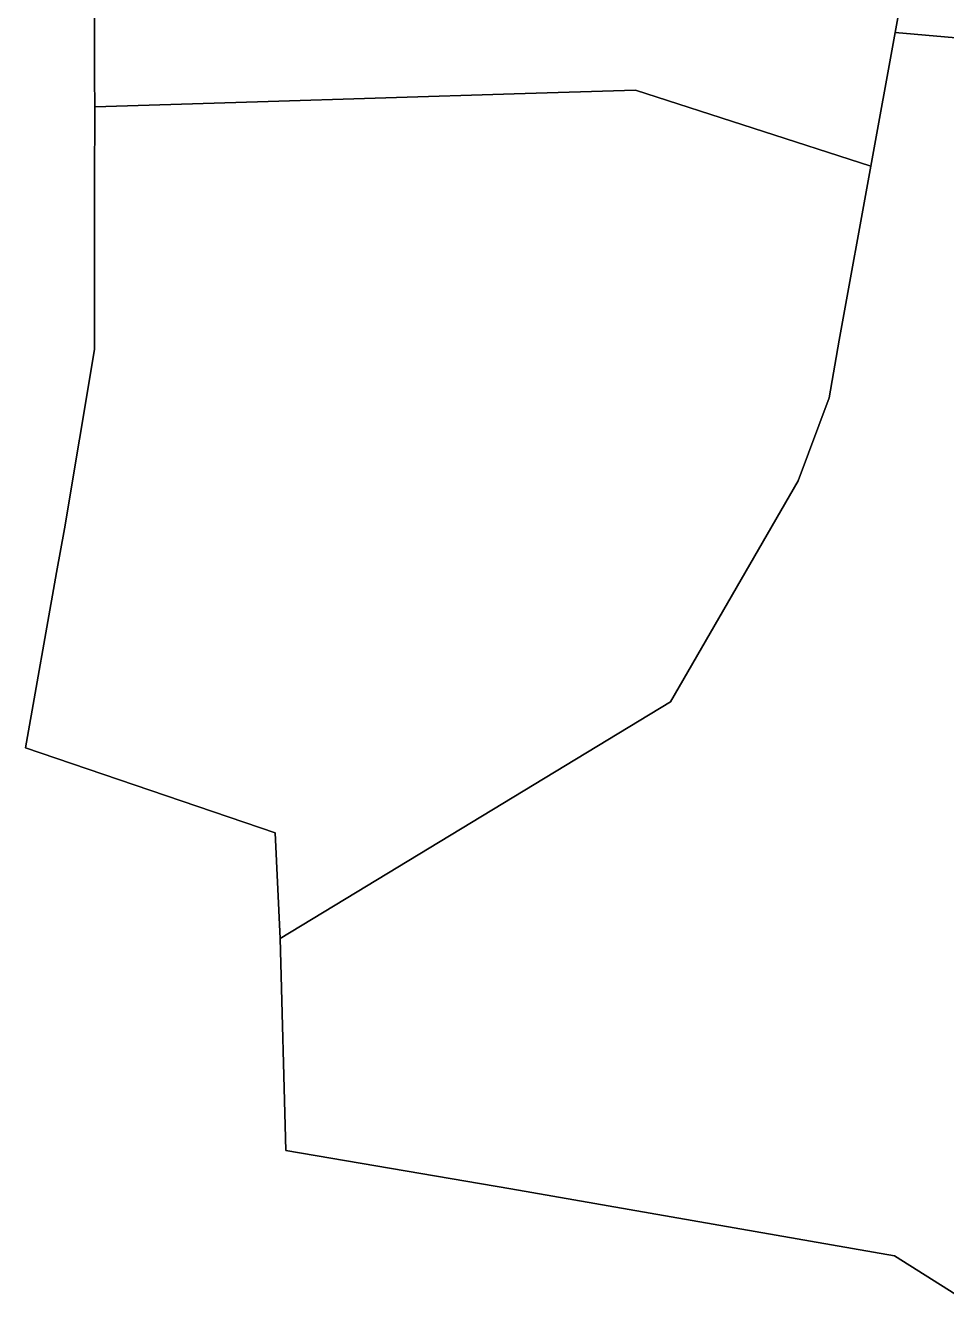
# Model space of a CAD drawing. Extents: x -85.11 to -76.23, y 42.63 to 48.9.
# Drawn here: x -85.108 to -83.664, y 44.68 to 46.668 of the extents above; entities that cross this region are included whole.
import ezdxf

# ---------------------------------------------------------------- set-up
doc = ezdxf.new("R2010")
doc.units = 0
doc.header["$MEASUREMENT"] = 0
doc.layers.add('GEO_', color=7, linetype='Continuous')

msp = doc.modelspace()

# ---------------------------------------------------------------- linework, layer by layer
at = {"layer": 'GEO_', "color": 7, "true_color": 0xffffff}
for p, q in [((-83.6787, 47.0276), (-83.7451, 46.6567)), ((-83.6787, 47.0276), (-83.7451, 46.6567)), ((-83.6787, 47.0276), (-83.7451, 46.6567)), ((-83.7451, 46.6567), (-83.6787, 47.0276)), ((-83.7451, 46.6567), (-83.6787, 47.0276)), ((-83.7451, 46.6567), (-83.6787, 47.0276)), ((-83.7451, 46.6567), (-83.6787, 47.0276)), ((-83.6787, 47.0276), (-83.7451, 46.6567)), ((-85, 46.5864), (-85, 46.8665)), ((-85, 46.5864), (-85, 46.8665)), ((-85, 46.5864), (-85, 46.8665)), ((-85, 46.8665), (-85, 46.5864)), ((-85, 46.5864), (-85, 46.8665)), ((-85, 46.5864), (-85, 46.8665)), ((-85, 46.5864), (-85, 46.8665)), ((-85, 46.8665), (-85, 46.5864)), ((-83.7832, 46.4472), (-83.7451, 46.6567)), ((-83.7832, 46.4472), (-83.7451, 46.6567)), ((-83.7832, 46.4472), (-83.7451, 46.6567)), ((-83.7451, 46.6567), (-83.7832, 46.4472)), ((-83.7832, 46.4472), (-83.7451, 46.6567)), ((-83.7832, 46.4472), (-83.7451, 46.6567)), ((-83.7832, 46.4472), (-83.7451, 46.6567)), ((-83.7451, 46.6567), (-83.7832, 46.4472)), ((-83.7451, 46.6567), (-83.7832, 46.4472)), ((-83.7451, 46.6567), (-83.7832, 46.4472)), ((-83.7451, 46.6567), (-83.7832, 46.4472)), ((-83.7832, 46.4472), (-83.7451, 46.6567)), ((-83.7451, 46.6567), (-83.3885, 46.6259)), ((-83.3885, 46.6259), (-83.7451, 46.6567)), ((-83.7451, 46.6567), (-83.7451, 46.6567)), ((-83.7451, 46.6567), (-83.3885, 46.6259)), ((-83.3885, 46.6259), (-83.7451, 46.6567)), ((-83.7451, 46.6567), (-83.7451, 46.6567)), ((-83.7451, 46.6567), (-83.7451, 46.6567)), ((-83.3885, 46.6259), (-83.7451, 46.6567)), ((-83.3885, 46.6259), (-83.7451, 46.6567)), ((-83.3885, 46.6259), (-83.7451, 46.6567)), ((-83.7451, 46.6567), (-83.7451, 46.6567)), ((-83.7451, 46.6567), (-83.3885, 46.6259)), ((-84.9992, 46.5403), (-85, 46.5864)), ((-84.9992, 46.5403), (-85, 46.5864)), ((-84.9992, 46.5403), (-85, 46.5864)), ((-85, 46.5864), (-85, 46.5864)), ((-85, 46.5864), (-84.9992, 46.5403)), ((-84.9992, 46.5403), (-85, 46.5864)), ((-84.9992, 46.5403), (-85, 46.5864)), ((-84.9992, 46.5403), (-85, 46.5864)), ((-85, 46.5864), (-85, 46.5864)), ((-85, 46.5864), (-84.9992, 46.5403)), ((-84.7444, 46.5483), (-84.9992, 46.5403)), ((-84.7444, 46.5483), (-84.9992, 46.5403)), ((-84.7444, 46.5483), (-84.9992, 46.5403)), ((-84.9992, 46.5403), (-84.7444, 46.5483)), ((-84.7444, 46.5483), (-84.9992, 46.5403)), ((-84.7444, 46.5483), (-84.9992, 46.5403)), ((-84.7444, 46.5483), (-84.9992, 46.5403)), ((-84.9992, 46.5403), (-84.7444, 46.5483)), ((-84.9992, 46.5403), (-84.7444, 46.5483)), ((-84.7444, 46.5483), (-84.9992, 46.5403)), ((-84.9992, 46.5403), (-84.7444, 46.5483)), ((-84.7444, 46.5483), (-84.9992, 46.5403)), ((-84.3422, 46.5609), (-84.7444, 46.5483)), ((-84.3422, 46.5609), (-84.7444, 46.5483)), ((-84.3422, 46.5609), (-84.7444, 46.5483)), ((-84.7444, 46.5483), (-84.3422, 46.5609)), ((-84.3422, 46.5609), (-84.7444, 46.5483)), ((-84.3422, 46.5609), (-84.7444, 46.5483)), ((-84.3422, 46.5609), (-84.7444, 46.5483)), ((-84.7444, 46.5483), (-84.3422, 46.5609)), ((-84.7444, 46.5483), (-84.3422, 46.5609)), ((-84.7444, 46.5483), (-84.3422, 46.5609)), ((-84.7444, 46.5483), (-84.3422, 46.5609)), ((-84.3422, 46.5609), (-84.7444, 46.5483)), ((-84.7444, 46.5483), (-84.3422, 46.5609)), ((-84.7444, 46.5483), (-84.3422, 46.5609)), ((-84.7444, 46.5483), (-84.3422, 46.5609)), ((-84.3422, 46.5609), (-84.7444, 46.5483)), ((-84.7444, 46.5483), (-84.7444, 46.5483)), ((-84.7444, 46.5483), (-84.7444, 46.5483)), ((-84.7444, 46.5483), (-84.7444, 46.5483)), ((-84.7444, 46.5483), (-84.7444, 46.5483)), ((-84.1519, 46.5663), (-84.3422, 46.5609)), ((-84.1519, 46.5663), (-84.3422, 46.5609)), ((-84.1519, 46.5663), (-84.3422, 46.5609)), ((-84.3422, 46.5609), (-84.1519, 46.5663)), ((-84.1519, 46.5663), (-84.3422, 46.5609)), ((-84.1519, 46.5663), (-84.3422, 46.5609)), ((-84.1519, 46.5663), (-84.3422, 46.5609)), ((-84.3422, 46.5609), (-84.1519, 46.5663)), ((-84.3422, 46.5609), (-84.1519, 46.5663)), ((-84.3422, 46.5609), (-84.1519, 46.5663)), ((-84.3422, 46.5609), (-84.1519, 46.5663)), ((-84.1519, 46.5663), (-84.3422, 46.5609)), ((-84.3422, 46.5609), (-84.1519, 46.5663)), ((-84.3422, 46.5609), (-84.1519, 46.5663)), ((-84.3422, 46.5609), (-84.1519, 46.5663)), ((-84.1519, 46.5663), (-84.3422, 46.5609)), ((-84.3422, 46.5609), (-84.3422, 46.5609)), ((-84.3422, 46.5609), (-84.3422, 46.5609)), ((-84.3422, 46.5609), (-84.3422, 46.5609)), ((-84.3422, 46.5609), (-84.3422, 46.5609)), ((-84.1519, 46.5663), (-84.1519, 46.5663)), ((-83.7832, 46.4472), (-84.1519, 46.5663)), ((-83.7832, 46.4472), (-84.1519, 46.5663)), ((-83.7832, 46.4472), (-84.1519, 46.5663)), ((-84.1519, 46.5663), (-84.1519, 46.5663)), ((-84.1519, 46.5663), (-83.7832, 46.4472)), ((-84.1519, 46.5663), (-84.1519, 46.5663)), ((-84.1519, 46.5663), (-83.7832, 46.4472)), ((-84.1519, 46.5663), (-83.7832, 46.4472)), ((-84.1519, 46.5663), (-84.1519, 46.5663)), ((-84.1519, 46.5663), (-83.7832, 46.4472)), ((-83.7832, 46.4472), (-84.1519, 46.5663)), ((-85, 46.418), (-84.9992, 46.5403)), ((-85, 46.418), (-84.9992, 46.5403)), ((-85, 46.418), (-84.9992, 46.5403)), ((-84.9992, 46.5403), (-85, 46.418)), ((-85, 46.418), (-84.9992, 46.5403)), ((-85, 46.418), (-84.9992, 46.5403)), ((-85, 46.418), (-84.9992, 46.5403)), ((-84.9992, 46.5403), (-85, 46.418)), ((-84.9992, 46.5403), (-84.9992, 46.5403)), ((-84.9992, 46.5403), (-84.9992, 46.5403)), ((-84.9992, 46.5403), (-84.9992, 46.5403)), ((-84.9992, 46.5403), (-84.9992, 46.5403)), ((-83.8327, 46.1749), (-83.7832, 46.4472)), ((-83.8327, 46.1749), (-83.7832, 46.4472)), ((-83.8327, 46.1749), (-83.7832, 46.4472)), ((-83.7832, 46.4472), (-83.8327, 46.1749)), ((-83.8327, 46.1749), (-83.7832, 46.4472)), ((-83.8327, 46.1749), (-83.7832, 46.4472)), ((-83.8327, 46.1749), (-83.7832, 46.4472)), ((-83.7832, 46.4472), (-83.8327, 46.1749)), ((-83.7832, 46.4472), (-83.8327, 46.1749)), ((-83.7832, 46.4472), (-83.8327, 46.1749)), ((-83.7832, 46.4472), (-83.8327, 46.1749)), ((-83.8327, 46.1749), (-83.7832, 46.4472)), ((-83.7832, 46.4472), (-83.7832, 46.4472)), ((-83.7832, 46.4472), (-83.7832, 46.4472)), ((-83.7832, 46.4472), (-83.7832, 46.4472)), ((-83.7832, 46.4472), (-83.7832, 46.4472)), ((-85, 46.3619), (-85, 46.418)), ((-85, 46.3619), (-85, 46.418)), ((-85, 46.3619), (-85, 46.418)), ((-85, 46.418), (-85, 46.418)), ((-85, 46.418), (-85, 46.3619)), ((-85, 46.3619), (-85, 46.418)), ((-85, 46.3619), (-85, 46.418)), ((-85, 46.3619), (-85, 46.418)), ((-85, 46.418), (-85, 46.418)), ((-85, 46.418), (-85, 46.3619)), ((-85, 46.1603), (-85, 46.3619)), ((-85, 46.1603), (-85, 46.3619)), ((-85, 46.1603), (-85, 46.3619)), ((-85, 46.3619), (-85, 46.3619)), ((-85, 46.3619), (-85, 46.1603)), ((-85, 46.1603), (-85, 46.3619)), ((-85, 46.1603), (-85, 46.3619)), ((-85, 46.1603), (-85, 46.3619)), ((-85, 46.3619), (-85, 46.3619)), ((-85, 46.3619), (-85, 46.1603)), ((-83.8483, 46.0843), (-83.8327, 46.1749)), ((-83.8483, 46.0843), (-83.8327, 46.1749)), ((-83.8483, 46.0843), (-83.8327, 46.1749)), ((-83.8327, 46.1749), (-83.8483, 46.0843)), ((-83.8483, 46.0843), (-83.8327, 46.1749)), ((-83.8483, 46.0843), (-83.8327, 46.1749)), ((-83.8483, 46.0843), (-83.8327, 46.1749)), ((-83.8327, 46.1749), (-83.8483, 46.0843)), ((-83.8327, 46.1749), (-83.8483, 46.0843)), ((-83.8327, 46.1749), (-83.8483, 46.0843)), ((-83.8327, 46.1749), (-83.8483, 46.0843)), ((-83.8483, 46.0843), (-83.8327, 46.1749)), ((-83.8327, 46.1749), (-83.8327, 46.1749)), ((-83.8327, 46.1749), (-83.8327, 46.1749)), ((-83.8327, 46.1749), (-83.8327, 46.1749)), ((-85.0472, 45.8792), (-85, 46.1603)), ((-85.0472, 45.8792), (-85, 46.1603)), ((-85.0472, 45.8792), (-85, 46.1603)), ((-85, 46.1603), (-85.0472, 45.8792)), ((-85.0472, 45.8792), (-85, 46.1603)), ((-85.0472, 45.8792), (-85, 46.1603)), ((-85.0472, 45.8792), (-85, 46.1603)), ((-85, 46.1603), (-85.0472, 45.8792)), ((-85, 46.1603), (-85, 46.1603)), ((-85, 46.1603), (-85, 46.1603)), ((-83.897, 45.9544), (-83.8483, 46.0843)), ((-83.897, 45.9544), (-83.8483, 46.0843)), ((-83.897, 45.9544), (-83.8483, 46.0843)), ((-83.8483, 46.0843), (-83.897, 45.9544)), ((-83.897, 45.9544), (-83.8483, 46.0843)), ((-83.897, 45.9544), (-83.8483, 46.0843)), ((-83.897, 45.9544), (-83.8483, 46.0843)), ((-83.8483, 46.0843), (-83.897, 45.9544)), ((-83.8483, 46.0843), (-83.897, 45.9544)), ((-83.8483, 46.0843), (-83.897, 45.9544)), ((-83.8483, 46.0843), (-83.897, 45.9544)), ((-83.897, 45.9544), (-83.8483, 46.0843)), ((-83.8483, 46.0843), (-83.8483, 46.0843)), ((-83.8483, 46.0843), (-83.8483, 46.0843)), ((-83.8483, 46.0843), (-83.8483, 46.0843)), ((-84.0972, 45.6083), (-83.897, 45.9544)), ((-84.0972, 45.6083), (-83.897, 45.9544)), ((-84.0972, 45.6083), (-83.897, 45.9544)), ((-83.897, 45.9544), (-84.0972, 45.6083)), ((-84.0972, 45.6083), (-83.897, 45.9544)), ((-84.0972, 45.6083), (-83.897, 45.9544)), ((-84.0972, 45.6083), (-83.897, 45.9544)), ((-83.897, 45.9544), (-84.0972, 45.6083)), ((-84.0972, 45.6083), (-83.897, 45.9544)), ((-84.0972, 45.6083), (-83.897, 45.9544)), ((-84.0972, 45.6083), (-83.897, 45.9544)), ((-83.897, 45.9544), (-84.0972, 45.6083)), ((-83.897, 45.9544), (-84.0972, 45.6083)), ((-83.897, 45.9544), (-84.0972, 45.6083)), ((-83.897, 45.9544), (-84.0972, 45.6083)), ((-84.0972, 45.6083), (-83.897, 45.9544)), ((-83.897, 45.9544), (-84.0972, 45.6083)), ((-83.897, 45.9544), (-84.0972, 45.6083)), ((-83.897, 45.9544), (-84.0972, 45.6083)), ((-84.0972, 45.6083), (-83.897, 45.9544)), ((-83.897, 45.9544), (-83.897, 45.9544)), ((-83.897, 45.9544), (-83.897, 45.9544)), ((-83.897, 45.9544), (-83.897, 45.9544)), ((-83.897, 45.9544), (-83.897, 45.9544)), ((-83.897, 45.9544), (-83.897, 45.9544)), ((-85.0597, 45.8108), (-85.0472, 45.8792)), ((-85.0597, 45.8108), (-85.0472, 45.8792)), ((-85.0597, 45.8108), (-85.0472, 45.8792)), ((-85.0472, 45.8792), (-85.0597, 45.8108)), ((-85.0597, 45.8108), (-85.0472, 45.8792)), ((-85.0597, 45.8108), (-85.0472, 45.8792)), ((-85.0597, 45.8108), (-85.0472, 45.8792)), ((-85.0472, 45.8792), (-85.0597, 45.8108)), ((-85.0472, 45.8792), (-85.0472, 45.8792)), ((-85.0472, 45.8792), (-85.0472, 45.8792)), ((-85.1083, 45.536), (-85.0597, 45.8108)), ((-85.1083, 45.536), (-85.0597, 45.8108)), ((-85.1083, 45.536), (-85.0597, 45.8108)), ((-85.0597, 45.8108), (-85.1083, 45.536)), ((-85.1083, 45.536), (-85.0597, 45.8108)), ((-85.1083, 45.536), (-85.0597, 45.8108)), ((-85.1083, 45.536), (-85.0597, 45.8108)), ((-85.0597, 45.8108), (-85.1083, 45.536)), ((-85.0597, 45.8108), (-85.0597, 45.8108)), ((-85.0597, 45.8108), (-85.0597, 45.8108)), ((-84.5734, 45.3194), (-84.0972, 45.6083)), ((-84.5734, 45.3194), (-84.0972, 45.6083)), ((-84.5734, 45.3194), (-84.0972, 45.6083)), ((-84.0972, 45.6083), (-84.5734, 45.3194)), ((-84.5734, 45.3194), (-84.0972, 45.6083)), ((-84.5734, 45.3194), (-84.0972, 45.6083)), ((-84.5734, 45.3194), (-84.0972, 45.6083)), ((-84.0972, 45.6083), (-84.5734, 45.3194)), ((-84.5734, 45.3194), (-84.0972, 45.6083)), ((-84.5734, 45.3194), (-84.0972, 45.6083)), ((-84.5734, 45.3194), (-84.0972, 45.6083)), ((-84.0972, 45.6083), (-84.5734, 45.3194)), ((-84.0972, 45.6083), (-84.5734, 45.3194)), ((-84.0972, 45.6083), (-84.5734, 45.3194)), ((-84.0972, 45.6083), (-84.5734, 45.3194)), ((-84.5734, 45.3194), (-84.0972, 45.6083)), ((-84.0972, 45.6083), (-84.5734, 45.3194)), ((-84.0972, 45.6083), (-84.5734, 45.3194)), ((-84.0972, 45.6083), (-84.5734, 45.3194)), ((-84.5734, 45.3194), (-84.0972, 45.6083)), ((-84.0972, 45.6083), (-84.0972, 45.6083)), ((-84.0972, 45.6083), (-84.0972, 45.6083)), ((-84.0972, 45.6083), (-84.0972, 45.6083)), ((-84.0972, 45.6083), (-84.0972, 45.6083)), ((-84.0972, 45.6083), (-84.0972, 45.6083)), ((-84.7167, 45.4029), (-85.1083, 45.536)), ((-84.7167, 45.4029), (-85.1083, 45.536)), ((-84.7167, 45.4029), (-85.1083, 45.536)), ((-85.1083, 45.536), (-85.1083, 45.536)), ((-85.1083, 45.536), (-84.7167, 45.4029)), ((-84.7167, 45.4029), (-85.1083, 45.536)), ((-84.7167, 45.4029), (-85.1083, 45.536)), ((-84.7167, 45.4029), (-85.1083, 45.536)), ((-85.1083, 45.536), (-85.1083, 45.536)), ((-85.1083, 45.536), (-84.7167, 45.4029)), ((-84.7092, 45.2372), (-84.7167, 45.4029)), ((-84.7092, 45.2372), (-84.7167, 45.4029)), ((-84.7092, 45.2372), (-84.7167, 45.4029)), ((-84.7167, 45.4029), (-84.7167, 45.4029)), ((-84.7167, 45.4029), (-84.7092, 45.2372)), ((-84.7092, 45.2372), (-84.7167, 45.4029)), ((-84.7092, 45.2372), (-84.7167, 45.4029)), ((-84.7092, 45.2372), (-84.7167, 45.4029)), ((-84.7167, 45.4029), (-84.7167, 45.4029)), ((-84.7167, 45.4029), (-84.7092, 45.2372)), ((-84.7092, 45.2372), (-84.5734, 45.3194)), ((-84.7092, 45.2372), (-84.5734, 45.3194)), ((-84.7092, 45.2372), (-84.5734, 45.3194)), ((-84.5734, 45.3194), (-84.7092, 45.2372)), ((-84.7092, 45.2372), (-84.5734, 45.3194)), ((-84.7092, 45.2372), (-84.5734, 45.3194)), ((-84.7092, 45.2372), (-84.5734, 45.3194)), ((-84.5734, 45.3194), (-84.7092, 45.2372)), ((-84.7092, 45.2372), (-84.5734, 45.3194)), ((-84.7092, 45.2372), (-84.5734, 45.3194)), ((-84.7092, 45.2372), (-84.5734, 45.3194)), ((-84.5734, 45.3194), (-84.7092, 45.2372)), ((-84.5734, 45.3194), (-84.7092, 45.2372)), ((-84.5734, 45.3194), (-84.7092, 45.2372)), ((-84.5734, 45.3194), (-84.7092, 45.2372)), ((-84.7092, 45.2372), (-84.5734, 45.3194)), ((-84.5734, 45.3194), (-84.7092, 45.2372)), ((-84.5734, 45.3194), (-84.7092, 45.2372)), ((-84.5734, 45.3194), (-84.7092, 45.2372)), ((-84.7092, 45.2372), (-84.5734, 45.3194)), ((-84.5734, 45.3194), (-84.5734, 45.3194)), ((-84.5734, 45.3194), (-84.5734, 45.3194)), ((-84.5734, 45.3194), (-84.5734, 45.3194)), ((-84.5734, 45.3194), (-84.5734, 45.3194)), ((-84.5734, 45.3194), (-84.5734, 45.3194)), ((-84.7, 44.9053), (-84.7092, 45.2372)), ((-84.7, 44.9053), (-84.7092, 45.2372)), ((-84.7, 44.9053), (-84.7092, 45.2372)), ((-84.7092, 45.2372), (-84.7092, 45.2372)), ((-84.7092, 45.2372), (-84.7, 44.9053)), ((-84.7, 44.9053), (-84.7092, 45.2372)), ((-84.7, 44.9053), (-84.7092, 45.2372)), ((-84.7, 44.9053), (-84.7092, 45.2372)), ((-84.7092, 45.2372), (-84.7092, 45.2372)), ((-84.7092, 45.2372), (-84.7, 44.9053)), ((-84.7, 44.9053), (-84.7092, 45.2372)), ((-84.7, 44.9053), (-84.7092, 45.2372)), ((-84.7, 44.9053), (-84.7092, 45.2372)), ((-84.7092, 45.2372), (-84.7092, 45.2372)), ((-84.7092, 45.2372), (-84.7, 44.9053)), ((-84.7092, 45.2372), (-84.7092, 45.2372)), ((-84.7092, 45.2372), (-84.7092, 45.2372)), ((-84.3472, 44.8454), (-84.7, 44.9053)), ((-84.3472, 44.8454), (-84.7, 44.9053)), ((-84.3472, 44.8454), (-84.7, 44.9053)), ((-84.7, 44.9053), (-84.7, 44.9053)), ((-84.7, 44.9053), (-84.3472, 44.8454)), ((-84.3472, 44.8454), (-84.7, 44.9053)), ((-84.3472, 44.8454), (-84.7, 44.9053)), ((-84.3472, 44.8454), (-84.7, 44.9053)), ((-84.7, 44.9053), (-84.7, 44.9053)), ((-84.7, 44.9053), (-84.3472, 44.8454)), ((-84.3472, 44.8454), (-84.7, 44.9053)), ((-84.3472, 44.8454), (-84.7, 44.9053)), ((-84.3472, 44.8454), (-84.7, 44.9053)), ((-84.7, 44.9053), (-84.7, 44.9053)), ((-84.7, 44.9053), (-84.3472, 44.8454)), ((-83.7458, 44.74), (-84.3472, 44.8454)), ((-83.7458, 44.74), (-84.3472, 44.8454)), ((-83.7458, 44.74), (-84.3472, 44.8454)), ((-84.3472, 44.8454), (-84.3472, 44.8454)), ((-84.3472, 44.8454), (-83.7458, 44.74)), ((-83.7458, 44.74), (-84.3472, 44.8454)), ((-83.7458, 44.74), (-84.3472, 44.8454)), ((-83.7458, 44.74), (-84.3472, 44.8454)), ((-84.3472, 44.8454), (-84.3472, 44.8454)), ((-84.3472, 44.8454), (-83.7458, 44.74)), ((-83.7458, 44.74), (-84.3472, 44.8454)), ((-83.7458, 44.74), (-84.3472, 44.8454)), ((-83.7458, 44.74), (-84.3472, 44.8454)), ((-84.3472, 44.8454), (-84.3472, 44.8454)), ((-84.3472, 44.8454), (-83.7458, 44.74)), ((-83.65, 44.6795), (-83.7458, 44.74)), ((-83.65, 44.6795), (-83.7458, 44.74)), ((-83.65, 44.6795), (-83.7458, 44.74)), ((-83.7458, 44.74), (-83.7458, 44.74)), ((-83.7458, 44.74), (-83.65, 44.6795)), ((-83.65, 44.6795), (-83.7458, 44.74)), ((-83.65, 44.6795), (-83.7458, 44.74)), ((-83.65, 44.6795), (-83.7458, 44.74)), ((-83.7458, 44.74), (-83.7458, 44.74)), ((-83.7458, 44.74), (-83.65, 44.6795)), ((-83.65, 44.6795), (-83.7458, 44.74)), ((-83.65, 44.6795), (-83.7458, 44.74)), ((-83.65, 44.6795), (-83.7458, 44.74)), ((-83.7458, 44.74), (-83.7458, 44.74)), ((-83.7458, 44.74), (-83.65, 44.6795))]:
    msp.add_line(p, q, dxfattribs=at)

doc.saveas('drawing.dxf')
